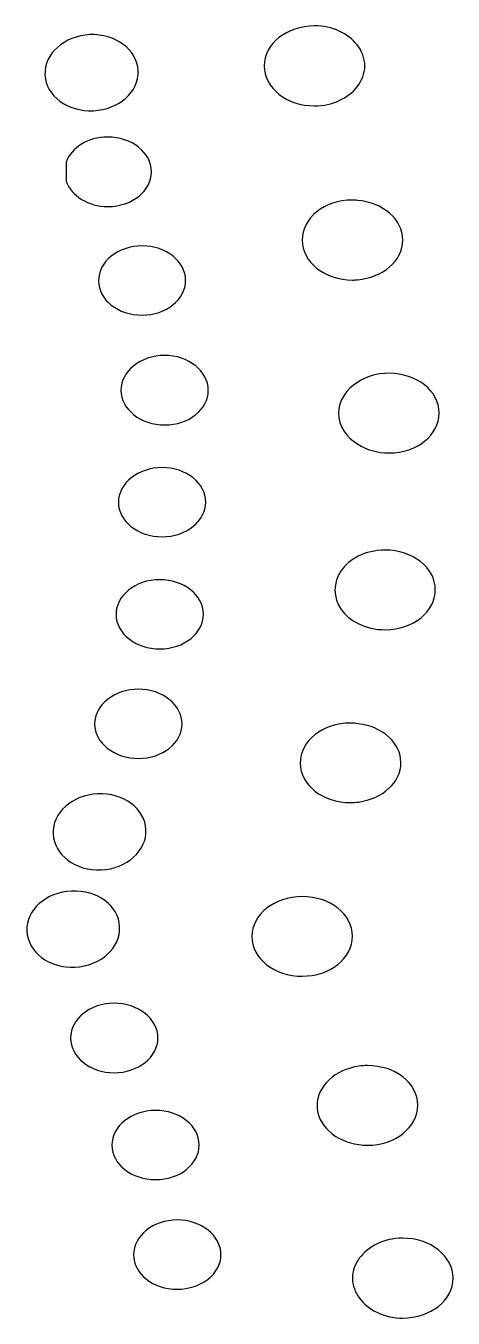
# Model space of a CAD drawing. Header units: centimetres. Extents: x -13.4 to 13.4, y -13.4 to 13.3.
# Drawn here: x 12.111 to 13.199, y 3.393 to 6.681 of the extents above; entities that cross this region are included whole.
import ezdxf

# ---------------------------------------------------------------- set-up
doc = ezdxf.new("R2010")
doc.units = ezdxf.units.CM
doc.header["$MEASUREMENT"] = 0
doc.layers.add('Layer 1', color=7, linetype='Continuous')

msp = doc.modelspace()

# ---------------------------------------------------------------- linework, layer by layer
at = {"layer": 'Layer 1', "color": 222, "lineweight": 25}
for points, knots in [([(12.84594, 6.68064), (12.89162, 6.68072), (12.93145, 6.66116), (12.95426, 6.63268), (12.95426, 6.63268), (12.96674, 6.61701), (12.97401, 6.59884), (12.9741, 6.57894), (12.9741, 6.57894), (12.9741, 6.55907), (12.96667, 6.54091), (12.95426, 6.5252), (12.95426, 6.5252), (12.93162, 6.49663), (12.89163, 6.4773), (12.84594, 6.47724), (12.84594, 6.47724), (12.77516, 6.47711), (12.71794, 6.52285), (12.71778, 6.57894), (12.71778, 6.57894), (12.71778, 6.63503), (12.77516, 6.6805), (12.84594, 6.68064)], [0, 0, 0, 0, 0.1428571, 0.1428571, 0.1428571, 0.1428571, 0.2857143, 0.2857143, 0.2857143, 0.2857143, 0.4285714, 0.4285714, 0.4285714, 0.4285714, 0.5714286, 0.5714286, 0.5714286, 0.5714286, 0.7142857, 0.7142857, 0.7142857, 0.7142857, 1, 1, 1, 1]), ([(12.27377, 6.65832), (12.33917, 6.66129), (12.39455, 6.61997), (12.39697, 6.56654), (12.39697, 6.56654), (12.3994, 6.51311), (12.34826, 6.46781), (12.28287, 6.46484), (12.28287, 6.46484), (12.21747, 6.46187), (12.1621, 6.50237), (12.15967, 6.55579), (12.15967, 6.55579), (12.15724, 6.60922), (12.20837, 6.65535), (12.27377, 6.65832)], [0, 0, 0, 0, 0.2, 0.2, 0.2, 0.2, 0.4, 0.4, 0.4, 0.4, 0.6, 0.6, 0.6, 0.6, 1, 1, 1, 1]), ([(12.31925, 6.39787), (12.38053, 6.39798), (12.43078, 6.35799), (12.43087, 6.3094), (12.43087, 6.3094), (12.43087, 6.26078), (12.38136, 6.22105), (12.32008, 6.22093), (12.32008, 6.22093), (12.26938, 6.22082), (12.22685, 6.24842), (12.21342, 6.28542), (12.21342, 6.28542), (12.21342, 6.28542), (12.21342, 6.3342), (12.21342, 6.3342), (12.21342, 6.3342), (12.22702, 6.37055), (12.26902, 6.39777), (12.31925, 6.39787)], [0, 0, 0, 0, 0.1666667, 0.1666667, 0.1666667, 0.1666667, 0.3333333, 0.3333333, 0.3333333, 0.3333333, 0.5, 0.5, 0.5, 0.5, 0.6666667, 0.6666667, 0.6666667, 0.6666667, 1, 1, 1, 1]), ([(12.94185, 6.23746), (12.94621, 6.23747), (12.9508, 6.23695), (12.95508, 6.23663), (12.95508, 6.23663), (13.01977, 6.23159), (13.07074, 6.1884), (13.07084, 6.13576), (13.07084, 6.13576), (13.07084, 6.08312), (13.01975, 6.04014), (12.95508, 6.03489), (12.95508, 6.03489), (12.95081, 6.03449), (12.94704, 6.03407), (12.94268, 6.03406), (12.94268, 6.03406), (12.87191, 6.03393), (12.81462, 6.07967), (12.81452, 6.13576), (12.81452, 6.13576), (12.81452, 6.19185), (12.87107, 6.23732), (12.94185, 6.23746)], [0, 0, 0, 0, 0.1428571, 0.1428571, 0.1428571, 0.1428571, 0.2857143, 0.2857143, 0.2857143, 0.2857143, 0.4285714, 0.4285714, 0.4285714, 0.4285714, 0.5714286, 0.5714286, 0.5714286, 0.5714286, 0.7142857, 0.7142857, 0.7142857, 0.7142857, 1, 1, 1, 1]), ([(12.40689, 6.12088), (12.46817, 6.12099), (12.51754, 6.08183), (12.51769, 6.03324), (12.51769, 6.03324), (12.51769, 5.98458), (12.46823, 5.94489), (12.40689, 5.94477), (12.40689, 5.94477), (12.34561, 5.94466), (12.29617, 5.98376), (12.2961, 6.03241), (12.2961, 6.03241), (12.2961, 6.081), (12.34564, 6.12076), (12.40689, 6.12088)], [0, 0, 0, 0, 0.2, 0.2, 0.2, 0.2, 0.4, 0.4, 0.4, 0.4, 0.6, 0.6, 0.6, 0.6, 1, 1, 1, 1]), ([(12.46394, 5.84224), (12.52522, 5.84235), (12.57549, 5.80236), (12.57556, 5.75377), (12.57556, 5.75377), (12.57556, 5.70518), (12.52602, 5.66542), (12.46477, 5.6653), (12.46477, 5.6653), (12.40349, 5.66519), (12.35323, 5.70518), (12.35315, 5.75377), (12.35315, 5.75377), (12.35315, 5.80236), (12.40267, 5.84212), (12.46394, 5.84224)], [0, 0, 0, 0, 0.2, 0.2, 0.2, 0.2, 0.4, 0.4, 0.4, 0.4, 0.6, 0.6, 0.6, 0.6, 1, 1, 1, 1]), ([(13.03528, 5.79677), (13.10602, 5.7969), (13.16334, 5.75199), (13.16344, 5.6959), (13.16344, 5.6959), (13.16344, 5.63981), (13.10685, 5.5943), (13.03611, 5.5942), (13.03611, 5.5942), (13.00578, 5.59415), (12.97794, 5.60262), (12.95591, 5.61652), (12.95591, 5.61652), (12.92659, 5.63508), (12.90719, 5.66302), (12.90713, 5.69507), (12.90713, 5.69507), (12.90713, 5.72711), (12.92675, 5.75577), (12.95591, 5.77445), (12.95591, 5.77445), (12.97779, 5.78844), (13.00497, 5.79672), (13.03529, 5.79677), (13.03529, 5.79677), (13.03529, 5.79677), (13.03528, 5.79677), (13.03528, 5.79677)], [0, 0, 0, 0, 0.125, 0.125, 0.125, 0.125, 0.25, 0.25, 0.25, 0.25, 0.375, 0.375, 0.375, 0.375, 0.5, 0.5, 0.5, 0.5, 0.625, 0.625, 0.625, 0.625, 0.75, 0.75, 0.75, 0.75, 1, 1, 1, 1]), ([(12.45816, 5.55699), (12.51944, 5.5571), (12.56888, 5.51794), (12.56895, 5.46935), (12.56895, 5.46935), (12.56895, 5.42069), (12.51941, 5.381), (12.45816, 5.38088), (12.45816, 5.38088), (12.39688, 5.38077), (12.34663, 5.41987), (12.34654, 5.46852), (12.34654, 5.46852), (12.34654, 5.51711), (12.39682, 5.55687), (12.45816, 5.55699)], [0, 0, 0, 0, 0.2, 0.2, 0.2, 0.2, 0.4, 0.4, 0.4, 0.4, 0.6, 0.6, 0.6, 0.6, 1, 1, 1, 1]), ([(13.02535, 5.34698), (13.09609, 5.34711), (13.15341, 5.3022), (13.15351, 5.24611), (13.15351, 5.24611), (13.15351, 5.19002), (13.09692, 5.14455), (13.02618, 5.14441), (13.02618, 5.14441), (13.00062, 5.14436), (12.9767, 5.14993), (12.95673, 5.16012), (12.95673, 5.16012), (12.92131, 5.17811), (12.89807, 5.20942), (12.89803, 5.24528), (12.89803, 5.24528), (12.89803, 5.28114), (12.92133, 5.31314), (12.95673, 5.33127), (12.95673, 5.33127), (12.97671, 5.34151), (12.9999, 5.34693), (13.02535, 5.34698)], [0, 0, 0, 0, 0.1428571, 0.1428571, 0.1428571, 0.1428571, 0.2857143, 0.2857143, 0.2857143, 0.2857143, 0.4285714, 0.4285714, 0.4285714, 0.4285714, 0.5714286, 0.5714286, 0.5714286, 0.5714286, 0.7142857, 0.7142857, 0.7142857, 0.7142857, 1, 1, 1, 1]), ([(12.45154, 5.27174), (12.51282, 5.27185), (12.56307, 5.23269), (12.56316, 5.1841), (12.56316, 5.1841), (12.56316, 5.13554), (12.51364, 5.09575), (12.45237, 5.09563), (12.45237, 5.09563), (12.39109, 5.09552), (12.34089, 5.13468), (12.34075, 5.18327), (12.34075, 5.18327), (12.34075, 5.23186), (12.39021, 5.27162), (12.45155, 5.27174), (12.45155, 5.27174), (12.45155, 5.27174), (12.45154, 5.27174), (12.45154, 5.27174)], [0, 0, 0, 0, 0.1666667, 0.1666667, 0.1666667, 0.1666667, 0.3333333, 0.3333333, 0.3333333, 0.3333333, 0.5, 0.5, 0.5, 0.5, 0.6666667, 0.6666667, 0.6666667, 0.6666667, 1, 1, 1, 1]), ([(12.3978, 4.9931), (12.45908, 4.99321), (12.5085, 4.95322), (12.50859, 4.90463), (12.50859, 4.90463), (12.50859, 4.85604), (12.45907, 4.8171), (12.3978, 4.81699), (12.3978, 4.81699), (12.33652, 4.81688), (12.28625, 4.85604), (12.28618, 4.90463), (12.28618, 4.90463), (12.28618, 4.95322), (12.33652, 4.99298), (12.3978, 4.9931)], [0, 0, 0, 0, 0.2, 0.2, 0.2, 0.2, 0.4, 0.4, 0.4, 0.4, 0.6, 0.6, 0.6, 0.6, 1, 1, 1, 1]), ([(12.93771, 4.90711), (12.94456, 4.90712), (12.95099, 4.90627), (12.95755, 4.90546), (12.95755, 4.90546), (13.01876, 4.89801), (13.06577, 4.85694), (13.06586, 4.80624), (13.06586, 4.80624), (13.06586, 4.75561), (13.01867, 4.71394), (12.95755, 4.70619), (12.95755, 4.70619), (12.951, 4.70532), (12.94451, 4.70455), (12.93771, 4.70454), (12.93771, 4.70454), (12.86693, 4.70441), (12.80965, 4.74932), (12.80955, 4.80541), (12.80955, 4.80541), (12.80955, 4.86157), (12.86687, 4.90697), (12.93771, 4.90711)], [0, 0, 0, 0, 0.1428571, 0.1428571, 0.1428571, 0.1428571, 0.2857143, 0.2857143, 0.2857143, 0.2857143, 0.4285714, 0.4285714, 0.4285714, 0.4285714, 0.5714286, 0.5714286, 0.5714286, 0.5714286, 0.7142857, 0.7142857, 0.7142857, 0.7142857, 1, 1, 1, 1]), ([(12.29444, 4.72686), (12.35984, 4.72983), (12.4144, 4.68933), (12.41681, 4.63591), (12.41681, 4.63591), (12.41924, 4.58248), (12.3681, 4.53635), (12.30271, 4.53338), (12.30271, 4.53338), (12.23731, 4.53041), (12.18276, 4.57173), (12.18034, 4.62516), (12.18034, 4.62516), (12.17791, 4.67859), (12.22905, 4.72389), (12.29444, 4.72686)], [0, 0, 0, 0, 0.2, 0.2, 0.2, 0.2, 0.4, 0.4, 0.4, 0.4, 0.6, 0.6, 0.6, 0.6, 1, 1, 1, 1]), ([(12.22747, 4.47964), (12.29287, 4.48261), (12.34741, 4.44211), (12.34984, 4.38869), (12.34984, 4.38869), (12.35227, 4.33526), (12.30114, 4.28913), (12.23574, 4.28616), (12.23574, 4.28616), (12.17034, 4.28319), (12.1158, 4.32451), (12.11337, 4.37794), (12.11337, 4.37794), (12.11094, 4.43137), (12.16207, 4.47667), (12.22747, 4.47964)], [0, 0, 0, 0, 0.2, 0.2, 0.2, 0.2, 0.4, 0.4, 0.4, 0.4, 0.6, 0.6, 0.6, 0.6, 1, 1, 1, 1]), ([(12.81452, 4.46558), (12.88526, 4.46571), (12.94258, 4.4208), (12.94268, 4.36471), (12.94268, 4.36471), (12.94268, 4.30862), (12.8853, 4.26315), (12.81452, 4.26301), (12.81452, 4.26301), (12.74374, 4.26288), (12.68646, 4.30779), (12.68636, 4.36388), (12.68636, 4.36388), (12.68636, 4.41997), (12.74374, 4.46544), (12.81452, 4.46558)], [0, 0, 0, 0, 0.2, 0.2, 0.2, 0.2, 0.4, 0.4, 0.4, 0.4, 0.6, 0.6, 0.6, 0.6, 1, 1, 1, 1]), ([(12.33579, 4.19438), (12.39706, 4.19449), (12.44732, 4.1545), (12.44741, 4.10591), (12.44741, 4.10591), (12.44741, 4.05732), (12.39705, 4.01756), (12.33579, 4.01744), (12.33579, 4.01744), (12.27451, 4.01733), (12.22508, 4.05732), (12.22499, 4.10591), (12.22499, 4.10591), (12.22496, 4.1545), (12.27445, 4.19426), (12.33579, 4.19438)], [0, 0, 0, 0, 0.2, 0.2, 0.2, 0.2, 0.4, 0.4, 0.4, 0.4, 0.6, 0.6, 0.6, 0.6, 1, 1, 1, 1]), ([(12.98071, 4.03563), (13.05145, 4.03576), (13.10877, 3.99085), (13.10887, 3.93476), (13.10887, 3.93476), (13.10887, 3.87867), (13.05144, 3.8332), (12.98071, 3.83306), (12.98071, 3.83306), (12.97332, 3.83305), (12.96623, 3.83377), (12.95921, 3.83471), (12.95921, 3.83471), (12.89871, 3.84275), (12.85264, 3.88369), (12.85255, 3.93393), (12.85255, 3.93393), (12.85255, 3.98417), (12.89874, 4.02577), (12.95921, 4.03398), (12.95921, 4.03398), (12.96622, 4.03498), (12.9733, 4.03562), (12.98071, 4.03563)], [0, 0, 0, 0, 0.1428571, 0.1428571, 0.1428571, 0.1428571, 0.2857143, 0.2857143, 0.2857143, 0.2857143, 0.4285714, 0.4285714, 0.4285714, 0.4285714, 0.5714286, 0.5714286, 0.5714286, 0.5714286, 0.7142857, 0.7142857, 0.7142857, 0.7142857, 1, 1, 1, 1]), ([(12.44079, 3.92153), (12.50207, 3.92164), (12.55234, 3.88248), (12.55241, 3.83389), (12.55241, 3.83389), (12.55241, 3.7853), (12.50287, 3.74554), (12.44162, 3.74542), (12.44162, 3.74542), (12.38034, 3.74531), (12.33008, 3.78447), (12.33, 3.83306), (12.33, 3.83306), (12.33, 3.88165), (12.37952, 3.92141), (12.44079, 3.92153)], [0, 0, 0, 0, 0.2, 0.2, 0.2, 0.2, 0.4, 0.4, 0.4, 0.4, 0.6, 0.6, 0.6, 0.6, 1, 1, 1, 1]), ([(12.49619, 3.64289), (12.55751, 3.643), (12.60772, 3.60308), (12.60781, 3.55442), (12.60781, 3.55442), (12.60781, 3.50583), (12.55752, 3.46689), (12.49619, 3.46678), (12.49619, 3.46678), (12.43491, 3.46667), (12.38547, 3.50583), (12.3854, 3.55442), (12.3854, 3.55442), (12.3854, 3.60308), (12.43494, 3.64277), (12.49619, 3.64289)], [0, 0, 0, 0, 0.2, 0.2, 0.2, 0.2, 0.4, 0.4, 0.4, 0.4, 0.6, 0.6, 0.6, 0.6, 1, 1, 1, 1]), ([(13.07001, 3.59659), (13.14075, 3.59672), (13.19884, 3.55098), (13.19899, 3.49489), (13.19899, 3.49489), (13.19899, 3.43873), (13.14157, 3.39336), (13.07083, 3.39319), (13.07083, 3.39319), (13.02328, 3.39311), (12.98221, 3.41403), (12.96004, 3.44445), (12.96004, 3.44445), (12.94923, 3.45933), (12.94277, 3.47646), (12.94268, 3.49489), (12.94268, 3.49489), (12.94268, 3.51331), (12.94924, 3.5304), (12.96004, 3.54533), (12.96004, 3.54533), (12.98214, 3.57584), (13.0224, 3.5965), (13.07001, 3.59659)], [0, 0, 0, 0, 0.1428571, 0.1428571, 0.1428571, 0.1428571, 0.2857143, 0.2857143, 0.2857143, 0.2857143, 0.4285714, 0.4285714, 0.4285714, 0.4285714, 0.5714286, 0.5714286, 0.5714286, 0.5714286, 0.7142857, 0.7142857, 0.7142857, 0.7142857, 1, 1, 1, 1])]:
    msp.add_open_spline(points, degree=3, knots=knots, dxfattribs=at)

doc.saveas('drawing.dxf')
